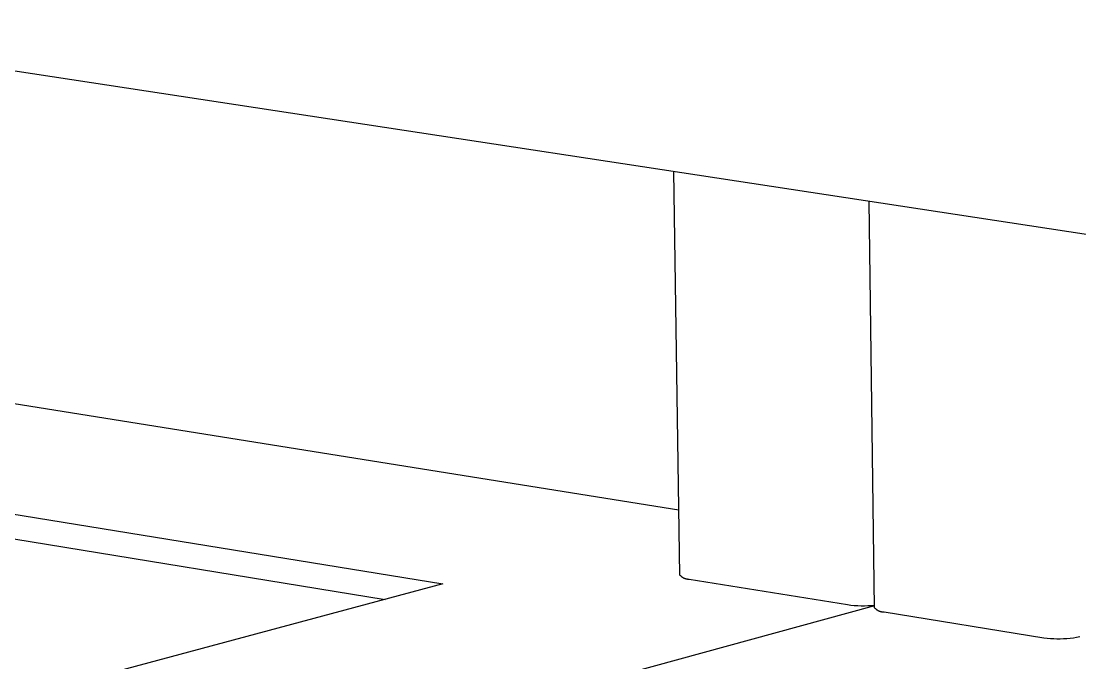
# Model space of a CAD drawing. Header units: millimetres. Extents: x -1283 to 2747, y -259 to 2557.
# Drawn here: x -359.7 to -228.4, y 826.6 to 906.2 of the extents above; entities that cross this region are included whole.
import ezdxf

# ---------------------------------------------------------------- set-up
doc = ezdxf.new("R2010")
doc.units = ezdxf.units.MM
doc.header["$MEASUREMENT"] = 0
doc.layers.add('Utwórz2D linie widoczne', color=7, linetype='Continuous', true_color=0x000000)

msp = doc.modelspace()

# ---------------------------------------------------------------- linework, layer by layer
at = {"layer": 'Utwórz2D linie widoczne'}
for p, q in [((-432.99, 911.03), (-186.09, 873.43)), ((-278, 837.51), (-278.76, 887.54)), ((-253.85, 833.45), (-254.53, 883.85)), ((-278.12, 845.55), (-438.15, 871.12)), ((-455.42, 860.43), (-307.4, 836.41)), ((-455.34, 857.42), (-314.56, 834.49)), ((-278, 837.51), (-277.97, 837.47)), ((-277.97, 837.47), (-277.94, 837.44)), ((-277.94, 837.44), (-277.91, 837.41)), ((-277.91, 837.41), (-277.87, 837.37)), ((-277.87, 837.37), (-277.84, 837.34)), ((-277.84, 837.34), (-277.8, 837.31)), ((-277.8, 837.31), (-277.76, 837.28)), ((-277.76, 837.28), (-277.73, 837.26)), ((-277.73, 837.26), (-277.69, 837.23)), ((-277.69, 837.23), (-277.65, 837.21)), ((-277.65, 837.21), (-277.61, 837.18)), ((-277.61, 837.18), (-277.56, 837.16)), ((-277.56, 837.16), (-277.52, 837.14)), ((-277.52, 837.14), (-277.48, 837.12)), ((-277.48, 837.12), (-277.44, 837.1)), ((-277.44, 837.1), (-277.39, 837.09)), ((-277.39, 837.09), (-277.35, 837.07)), ((-277.35, 837.07), (-277.3, 837.06)), ((-277.3, 837.06), (-277.26, 837.05)), ((-277.26, 837.05), (-277.21, 837.03)), ((-277.21, 837.03), (-277.17, 837.03)), ((-277.17, 837.03), (-277.12, 837.02)), ((-277.12, 837.02), (-277.07, 837.01)), ((-277.07, 837.01), (-277.03, 837.01)), ((-277.03, 837.01), (-276.98, 837.01)), ((-276.98, 837.01), (-276.93, 837.01)), ((-276.93, 837.01), (-276.88, 837.01)), ((-276.88, 837.01), (-276.84, 837.01)), ((-276.84, 837.01), (-257.21, 833.84)), ((-307.4, 836.41), (-437.81, 801.49)), ((-253.85, 833.69), (-430.63, 785.44)), ((-257.21, 833.84), (-256.79, 833.79)), ((-256.79, 833.79), (-256.37, 833.75)), ((-256.37, 833.75), (-255.95, 833.72)), ((-255.95, 833.72), (-255.53, 833.71)), ((-255.53, 833.71), (-255.11, 833.71)), ((-255.11, 833.71), (-254.69, 833.73)), ((-254.69, 833.73), (-254.27, 833.75)), ((-254.27, 833.75), (-253.85, 833.79)), ((-253.85, 833.45), (-253.81, 833.41)), ((-253.81, 833.41), (-253.78, 833.38)), ((-253.78, 833.38), (-253.75, 833.34)), ((-253.75, 833.34), (-253.71, 833.31)), ((-253.71, 833.31), (-253.67, 833.27)), ((-253.67, 833.27), (-253.63, 833.24)), ((-253.63, 833.24), (-253.6, 833.21)), ((-253.6, 833.21), (-253.55, 833.18)), ((-253.55, 833.18), (-253.51, 833.16)), ((-253.51, 833.16), (-253.47, 833.13)), ((-253.47, 833.13), (-253.43, 833.11)), ((-253.43, 833.11), (-253.38, 833.08)), ((-253.38, 833.08), (-253.34, 833.06)), ((-253.34, 833.06), (-253.29, 833.04)), ((-253.29, 833.04), (-253.25, 833.03)), ((-253.25, 833.03), (-253.2, 833.01)), ((-253.2, 833.01), (-253.15, 832.99)), ((-253.15, 832.99), (-253.11, 832.98)), ((-253.11, 832.98), (-253.06, 832.97)), ((-253.06, 832.97), (-253.01, 832.96)), ((-253.01, 832.96), (-252.96, 832.95)), ((-252.96, 832.95), (-252.91, 832.95)), ((-252.91, 832.95), (-252.86, 832.94)), ((-252.86, 832.94), (-252.81, 832.94)), ((-252.81, 832.94), (-252.76, 832.94)), ((-252.76, 832.94), (-252.71, 832.94)), ((-252.71, 832.94), (-252.67, 832.94)), ((-252.67, 832.94), (-232.86, 829.74)), ((-232.86, 829.74), (-232.46, 829.69)), ((-232.46, 829.69), (-232.05, 829.65)), ((-232.05, 829.65), (-231.64, 829.63)), ((-231.64, 829.63), (-231.23, 829.61)), ((-231.23, 829.61), (-230.83, 829.61)), ((-230.83, 829.61), (-230.42, 829.63)), ((-230.42, 829.63), (-230.01, 829.65)), ((-230.01, 829.65), (-229.61, 829.69)), ((-229.61, 829.69), (-229.2, 829.74)), ((-229.2, 829.74), (-228.8, 829.81)), ((-228.8, 829.81), (-228.4, 829.89))]:
    msp.add_line(p, q, dxfattribs=at)

doc.saveas('drawing.dxf')
